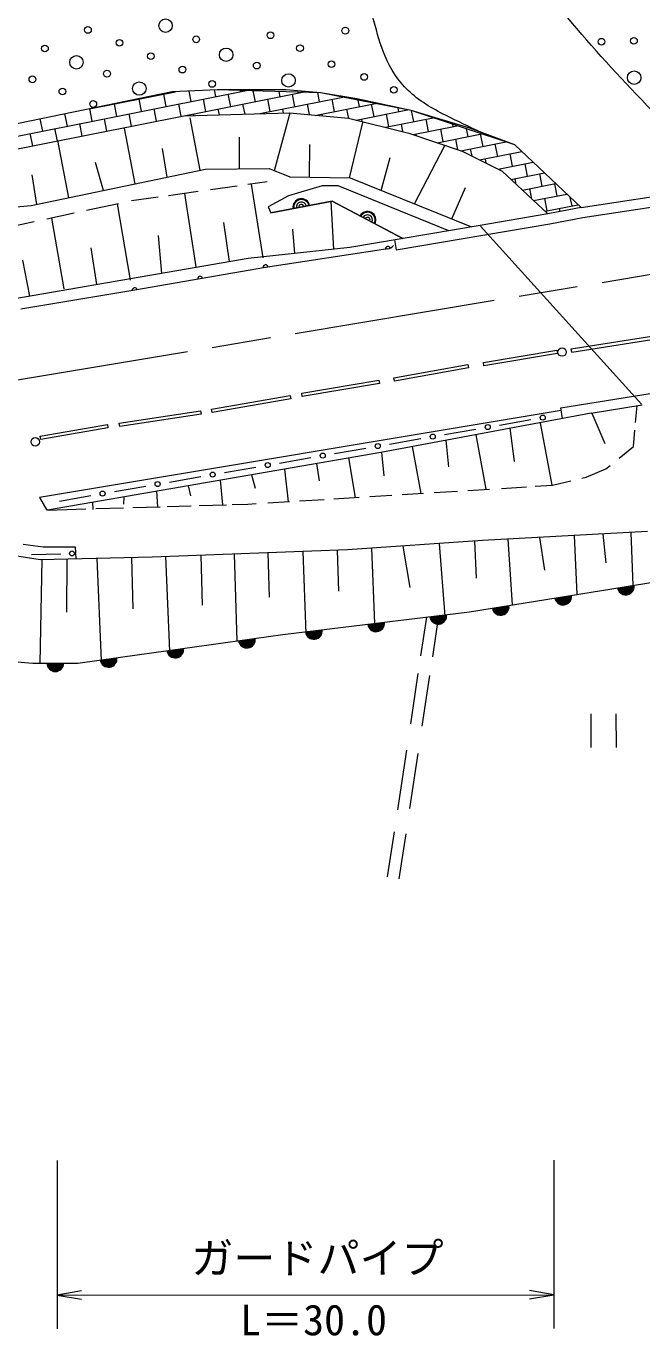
# Model space of a CAD drawing. Units: millimetres, scale not verified. Extents: x 40000 to 680000, y 20000 to 380000.
# Drawn here: x 397042 to 433646, y 237744 to 315613 of the extents above; entities that cross this region are included whole.
import ezdxf
from ezdxf.enums import TextEntityAlignment as Align

# ---------------------------------------------------------------- set-up
doc = ezdxf.new("R2010")
doc.units = ezdxf.units.MM
doc.header["$LTSCALE"] = 1000
doc.linetypes.add('CHAIN', pattern=[18.5, 12, -1.5, 3.5, -1.5])
for name, color, linetype, lineweight in [('M-BGD', 7, 'Continuous', 13), ('M-BMK', 2, 'CHAIN', 13), ('M-STR-STR1', 1, 'Continuous', 13), ('M-STR-STR3', 7, 'Continuous', 13)]:
    doc.layers.add(name, color=color, linetype=linetype, lineweight=lineweight)
doc.styles.add('ＭＳ ゴシック', font='')
doc.styles.get('ＭＳ ゴシック').set_extended_font_data('MS Gothic')

# ---------------------------------------------------------------- blocks, each defined once
blk = doc.blocks.new('open_arrow')
at = {"color": 0, "linetype": 'Continuous', "lineweight": -2}
blk.add_lwpolyline([(7.5, 1.25), (0, 0), (7.5, -1.25)], dxfattribs=at)

msp = doc.modelspace()

# ---------------------------------------------------------------- linework, layer by layer
at = {"layer": 'M-BGD'}
for p, q in [((321538, 294174), (410135, 311783)), ((405713, 311705), (367017, 303764)), ((405713, 311705), (367017, 303764)), ((400814, 310700), (405922, 311715)), ((405372, 310841), (405231, 311571)), ((408415, 311833), (405713, 311705)), ((408415, 311833), (405713, 311705)), ((406425, 310286), (413473, 311687)), ((406851, 311132), (406723, 311753)), ((408321, 311423), (408240, 311825)), ((412498, 311836), (408415, 311833)), ((414540, 311656), (408415, 311833)), ((409202, 310834), (409051, 311574)), ((409791, 311714), (409775, 311794)), ((410671, 311125), (410540, 311772)), ((412141, 311416), (412082, 311727)), ((414540, 311656), (412498, 311836)), ((413022, 310826), (412881, 311566)), ((414491, 311117), (414388, 311661)), ((416692, 311290), (414540, 311656)), ((419930, 310592), (414540, 311656)), ((400962, 309959), (400822, 310699)), ((401552, 310839), (401549, 310851)), ((402432, 310250), (402291, 310989)), ((403021, 311140), (403019, 311153)), ((403902, 310551), (403761, 311280)), ((404491, 311431), (404487, 311454)), ((406261, 310254), (406111, 310982)), ((407732, 310543), (407581, 311273)), ((410052, 310390), (409931, 310984)), ((410935, 310415), (415865, 311395)), ((411552, 310536), (411411, 311275)), ((413880, 310354), (413761, 310977)), ((414297, 310315), (417806, 311012)), ((415382, 310528), (415231, 311268)), ((419930, 310592), (416692, 311290)), ((416852, 310829), (416772, 311216)), ((417732, 310240), (417581, 310969)), ((419202, 310531), (419158, 310745)), ((321666, 293435), (406420, 310286)), ((321666, 293435), (406420, 310286)), ((398023, 309377), (397876, 310097)), ((399492, 309668), (399344, 310398)), ((400082, 310548), (400081, 310550)), ((401841, 309376), (401702, 310109)), ((403311, 309668), (403172, 310400)), ((404782, 309961), (404642, 310691)), ((406420, 310286), (412703, 310465)), ((406420, 310286), (412703, 310465)), ((407382, 307055), (406792, 310170)), ((407010, 310303), (406992, 310393)), ((408531, 310346), (408462, 310684)), ((411806, 307027), (412741, 310458)), ((412336, 310455), (412292, 310686)), ((412703, 310465), (416203, 310135)), ((412703, 310465), (416203, 310135)), ((414664, 310280), (414642, 310388)), ((416223, 310130), (416112, 310679)), ((416203, 310135), (419791, 309262)), ((416203, 310135), (419791, 309262)), ((416657, 310024), (419722, 310633)), ((417023, 309935), (416992, 310089)), ((418399, 309601), (421233, 310164)), ((418612, 309650), (418462, 310380)), ((423414, 309545), (419930, 310592)), ((426092, 308566), (419930, 310592)), ((420082, 309941), (419959, 310583)), ((420963, 309352), (420822, 310082)), ((397433, 308499), (397283, 309226)), ((398902, 308791), (398752, 309527)), ((400372, 309083), (400232, 309818)), ((403518, 306244), (402886, 309546)), ((416260, 306593), (417062, 309892)), ((419437, 309348), (419352, 309791)), ((419791, 309262), (422960, 308179)), ((419791, 309262), (422960, 308179)), ((420055, 309172), (422670, 309692)), ((420251, 309105), (420233, 309201)), ((421479, 308685), (424129, 309212)), ((421843, 308762), (421702, 309492)), ((422432, 309643), (422406, 309778)), ((423323, 309053), (423229, 309508)), ((426092, 308566), (423414, 309545)), ((424203, 308464), (424053, 309194)), ((399571, 305416), (398929, 308820)), ((409718, 307138), (409716, 309008)), ((413880, 306633), (413907, 308571)), ((420125, 305050), (421926, 308524)), ((422715, 308263), (422583, 308903)), ((422885, 308205), (425569, 308738)), ((425084, 307874), (424933, 308604)), ((430032, 304824), (426092, 308566)), ((430032, 304824), (426092, 308566)), ((405415, 306642), (405138, 308332)), ((418151, 305846), (418693, 307798)), ((422960, 308179), (425340, 306991)), ((422960, 308179), (425340, 306991)), ((423552, 307884), (423463, 308313)), ((424002, 307659), (426520, 308160)), ((424398, 307461), (424344, 307724)), ((425964, 307285), (425813, 308015)), ((397330, 304946), (407695, 307120)), ((401631, 305848), (401154, 307502)), ((407695, 307120), (411496, 307154)), ((411496, 307154), (412722, 306652)), ((425104, 307109), (427190, 307523)), ((425244, 307039), (425224, 307134)), ((425340, 306991), (428061, 304449)), ((425340, 306991), (428061, 304449)), ((425864, 306502), (427850, 306896)), ((426844, 306696), (426704, 307425)), ((427725, 306106), (427584, 306836)), ((430134, 304232), (448921, 307130)), ((397684, 305020), (397404, 306775)), ((409583, 306104), (408009, 305884)), ((411369, 306355), (410225, 306194)), ((410426, 306223), (411117, 301843)), ((414633, 306114), (412641, 305517)), ((412722, 306652), (416303, 306592)), ((415590, 306114), (414633, 306114)), ((422172, 303449), (415590, 306114)), ((416303, 306592), (423524, 303678)), ((426179, 306207), (426114, 306545)), ((426543, 305867), (428520, 306260)), ((428605, 305517), (428465, 306247)), ((404890, 305447), (403306, 305225)), ((407273, 305781), (405505, 305533)), ((406459, 305667), (407134, 301297)), ((412641, 305517), (411426, 304870)), ((422352, 304151), (423169, 306016)), ((427115, 305333), (426995, 305956)), ((427212, 305242), (429180, 305633)), ((428016, 304636), (427875, 305366)), ((429495, 304927), (429391, 305432)), ((392022, 304503), (397330, 304946)), ((399899, 304494), (398262, 304143)), ((402524, 305057), (400633, 304652)), ((402450, 305042), (403228, 300519)), ((411426, 304870), (411581, 304508)), ((411581, 304508), (415228, 305209)), ((415228, 305209), (411581, 304508)), ((415159, 305195), (415308, 302363)), ((415228, 305209), (419442, 302985)), ((419442, 302985), (415228, 305209)), ((427892, 304607), (429850, 304996)), ((428794, 304588), (428756, 304777)), ((397511, 303981), (396056, 303669)), ((398546, 304204), (399271, 299999)), ((409134, 301614), (408788, 303937)), ((424028, 303764), (416280, 302448)), ((419041, 302309), (428171, 303859)), ((428171, 303859), (430134, 304232)), ((405098, 300916), (404908, 303158)), ((413017, 302101), (412901, 303552)), ((401247, 300249), (400899, 302431)), ((416280, 302448), (410238, 301806)), ((418548, 302366), (411271, 301274)), ((418945, 302901), (419045, 302309)), ((410238, 301806), (391302, 298526)), ((397266, 299559), (396838, 301704)), ((411271, 301274), (403495, 299913)), ((403495, 299913), (396717, 298783)), ((429450, 296425), (437801, 297752)), ((429481, 296227), (437833, 297554)), ((424229, 295618), (428593, 296351)), ((428626, 296154), (424262, 295420)), ((428593, 296351), (428626, 296154)), ((429481, 296227), (429450, 296425)), ((418904, 294706), (423299, 295502)), ((423335, 295305), (418939, 294509)), ((423299, 295502), (423335, 295305)), ((424262, 295420), (424229, 295618)), ((428821, 292920), (446589, 295776)), ((413423, 293783), (418014, 294573)), ((418048, 294376), (413457, 293586)), ((418014, 294573), (418048, 294376)), ((418939, 294509), (418904, 294706)), ((408066, 292844), (412743, 293655)), ((412743, 293655), (412777, 293458)), ((413457, 293586), (413423, 293783)), ((408101, 292647), (408066, 292844)), ((412777, 293458), (408101, 292647)), ((428924, 292284), (428821, 292920)), ((430636, 292604), (433665, 293091)), ((433277, 292057), (433368, 293043)), ((428846, 292765), (397828, 287596)), ((402579, 292003), (407406, 292734)), ((407436, 292536), (402609, 291806)), ((407406, 292734), (407436, 292536)), ((430636, 292604), (418123, 290269)), ((425186, 291898), (427055, 292220)), ((427597, 292036), (428293, 288321)), ((430673, 292610), (431442, 290793)), ((397874, 291245), (401870, 291937)), ((397909, 291047), (397874, 291245)), ((401905, 291740), (397909, 291047)), ((401870, 291937), (401905, 291740)), ((402609, 291806), (402579, 292003)), ((421915, 291333), (423784, 291655)), ((423784, 291325), (424366, 288075)), ((425806, 291702), (426058, 289739)), ((433144, 290617), (433234, 291594)), ((415372, 290203), (417241, 290526)), ((418643, 290768), (420513, 291091)), ((419995, 290618), (420501, 287834)), ((421993, 290991), (422154, 289414)), ((432299, 289932), (433144, 290617)), ((418123, 290269), (398314, 286845)), ((412101, 289639), (413970, 289961)), ((416212, 289938), (416596, 287590)), ((418175, 290278), (418314, 288875)), ((408830, 289074), (410699, 289396)), ((410433, 288940), (410657, 288141)), ((412396, 289279), (412610, 287341)), ((414308, 289609), (414453, 288573)), ((430334, 288793), (431505, 289288)), ((431505, 289288), (431766, 289500)), ((402287, 287944), (404157, 288267)), ((405559, 288509), (407428, 288832)), ((406677, 288291), (406817, 287688)), ((408571, 288618), (408704, 287148)), ((425300, 288134), (426788, 288227)), ((427310, 288259), (428329, 288323)), ((428329, 288323), (429426, 288580)), ((430074, 288732), (430334, 288793)), ((397828, 287596), (398259, 286844)), ((399016, 287380), (400886, 287702)), ((402851, 287629), (402827, 287192)), ((404790, 287964), (404844, 287035)), ((411404, 287266), (412692, 287347)), ((413300, 287384), (414754, 287475)), ((415330, 287511), (416845, 287606)), ((417482, 287646), (418790, 287727)), ((419397, 287765), (420661, 287844)), ((421294, 287884), (422695, 287971)), ((423299, 288009), (424590, 288089)), ((398314, 286845), (400579, 286911)), ((400981, 287306), (401004, 286869)), ((401174, 286929), (402835, 286977)), ((403377, 286993), (405015, 287040)), ((405423, 287052), (406843, 287094)), ((407336, 287108), (408947, 287155)), ((409282, 287165), (410211, 287192)), ((410211, 287192), (410710, 287223)), ((397877, 283883), (389101, 285260)), ((424170, 285038), (416156, 284471)), ((423689, 285004), (423802, 282786)), ((433992, 285558), (424170, 285038)), ((425671, 285118), (425944, 281201)), ((427561, 285218), (427858, 283260)), ((429623, 285327), (429775, 281824)), ((431329, 285417), (431516, 283697)), ((433001, 285505), (433111, 282366)), ((396852, 284806), (398048, 284647)), ((397360, 284203), (399109, 284246)), ((398048, 284647), (399962, 284649)), ((399962, 284649), (399987, 283936)), ((416156, 284471), (404528, 284051)), ((409411, 284227), (409573, 279058)), ((411411, 284300), (411489, 281656)), ((413494, 284375), (413673, 279501)), ((415537, 284449), (415618, 282021)), ((417576, 284571), (417751, 280099)), ((419445, 284704), (419855, 282241)), ((421588, 284855), (421941, 280539)), ((397973, 283886), (397846, 277739)), ((404528, 284051), (397877, 283883)), ((399459, 283923), (399429, 280779)), ((401240, 283968), (401503, 277888)), ((403299, 284020), (403377, 280962)), ((405329, 284080), (405569, 278446)), ((407430, 284156), (407506, 281182)), ((423391, 280786), (434556, 282601)), ((412298, 279435), (423391, 280786)), ((420845, 280476), (420496, 278170)), ((421566, 280564), (421195, 278108)), ((403771, 278256), (412298, 279435)), ((394144, 278006), (397443, 277739)), ((400106, 277741), (403771, 278256)), ((397443, 277739), (400106, 277741)), ((420338, 277122), (419886, 274129)), ((421028, 277006), (420572, 273985)), ((430611, 274728), (430612, 272728)), ((432111, 274729), (432112, 272729)), ((419650, 272567), (419112, 269010)), ((420328, 272370), (419833, 269091)), ((418915, 267702), (418511, 265029)), ((419605, 267583), (419203, 264925))]:
    msp.add_line(p, q, dxfattribs=at)
for centre, radius in [((400713, 315389), 200), ((405329, 315646), 400), ((416016, 315347), 200), ((402591, 314625), 200), ((407145, 314831), 200), ((411564, 315072), 200), ((431247, 314691), 200), ((433176, 314744), 200), ((398156, 314290), 200), ((400029, 313467), 400), ((404453, 313828), 200), ((408933, 313915), 400), ((413323, 314310), 200), ((406331, 313030), 200), ((410749, 313270), 200), ((415193, 313359), 200), ((397410, 312454), 200), ((401845, 312789), 200), ((403768, 311906), 400), ((408099, 312181), 200), ((412639, 312388), 400), ((417139, 312595), 200), ((433193, 312550), 400), ((399194, 311733), 200), ((418899, 311832), 200), ((401030, 310987), 200), ((428905, 296236), 250), ((427756, 292341), 150), ((421214, 291212), 150), ((424485, 291777), 150), ((397580, 290897), 250), ((417942, 290647), 150), ((414671, 290082), 150), ((408129, 288953), 150), ((411400, 289518), 150), ((404858, 288388), 150), ((401586, 287823), 150), ((399765, 284262), 150)]:
    msp.add_circle(centre, radius, dxfattribs=at)
for centre, radius, start, end in [((413405, 304858), 500, 10.8777, 190.8777), ((413405, 304858), 450, 10.8777, 190.8777), ((413405, 304858), 300, 10.8777, 190.8777), ((413405, 304858), 150, 10.8777, 190.8777), ((417335, 304097), 500, 332.18169, 152.18169), ((417335, 304097), 450, 332.18169, 152.18169), ((417335, 304097), 300, 332.18169, 152.18169), ((417335, 304097), 150, 332.18169, 152.18169), ((418548, 302366), 150, 8.53369, 188.53369), ((418474, 302861), 500, 278.53369, 323.53369), ((411271, 301274), 150, 8.53369, 189.92706), ((407383, 300594), 150, 9.92706, 189.92706), ((403495, 299913), 150, 9.92706, 189.46466), ((432695, 282299), 500, 189.23522, 9.23522), ((432695, 282299), 500, 189.23522, 9.23522), ((432695, 282299), 450, 189.23522, 9.23522), ((432695, 282299), 400, 189.23522, 9.23522), ((432695, 282299), 350, 189.23522, 9.23522), ((432695, 282299), 300, 189.23522, 9.23522), ((432695, 282299), 250, 189.23522, 9.23522), ((432695, 282299), 200, 189.23522, 9.23522), ((432695, 282299), 150, 189.23522, 9.23522), ((432695, 282299), 100, 189.23522, 9.23522), ((432695, 282299), 50, 189.23522, 9.23522), ((425252, 281089), 500, 189.23522, 9.23522), ((425252, 281089), 500, 189.23522, 9.23522), ((425252, 281089), 450, 189.23522, 9.23522), ((425252, 281089), 400, 189.23522, 9.23522), ((425252, 281089), 350, 189.23522, 9.23522), ((425252, 281089), 300, 189.23522, 9.23522), ((425252, 281089), 250, 189.23522, 9.23522), ((425252, 281089), 200, 189.23522, 9.23522), ((425252, 281089), 150, 189.23522, 9.23522), ((428973, 281694), 500, 189.23522, 9.23522), ((428973, 281694), 500, 189.23522, 9.23522), ((428973, 281694), 450, 189.23522, 9.23522), ((428973, 281694), 400, 189.23522, 9.23522), ((428973, 281694), 350, 189.23522, 9.23522), ((428973, 281694), 300, 189.23522, 9.23522), ((428973, 281694), 250, 189.23522, 9.23522), ((428973, 281694), 200, 189.23522, 9.23522), ((428973, 281694), 150, 189.23522, 9.23522), ((428973, 281694), 100, 189.23522, 9.23522), ((428973, 281694), 50, 189.23522, 9.23522), ((421542, 280561), 500, 186.94486, 6.94486), ((421542, 280561), 500, 186.94486, 6.94486), ((421542, 280561), 450, 186.94486, 6.94486), ((421542, 280561), 400, 186.94486, 6.94486), ((421542, 280561), 350, 186.94486, 6.94486), ((421542, 280561), 300, 186.94486, 6.94486), ((421542, 280561), 250, 186.94486, 6.94486), ((421542, 280561), 200, 186.94486, 6.94486), ((421542, 280561), 150, 186.94486, 6.94486), ((421542, 280561), 100, 186.94486, 6.94486), ((421542, 280561), 50, 186.94486, 6.94486), ((425252, 281089), 100, 189.23522, 9.23522), ((425252, 281089), 50, 189.23522, 9.23522), ((414147, 279660), 500, 186.94486, 6.94486), ((414147, 279660), 500, 186.94486, 6.94486), ((414147, 279660), 450, 186.94486, 6.94486), ((414147, 279660), 400, 186.94486, 6.94486), ((414147, 279660), 350, 186.94486, 6.94486), ((414147, 279660), 300, 186.94486, 6.94486), ((414147, 279660), 250, 186.94486, 6.94486), ((414147, 279660), 200, 186.94486, 6.94486), ((414147, 279660), 150, 186.94486, 6.94486), ((414147, 279660), 100, 186.94486, 6.94486), ((414147, 279660), 50, 186.94486, 6.94486), ((417844, 280110), 500, 186.94486, 6.94486), ((417844, 280110), 500, 186.94486, 6.94486), ((417844, 280110), 450, 186.94486, 6.94486), ((417844, 280110), 400, 186.94486, 6.94486), ((417844, 280110), 350, 186.94486, 6.94486), ((417844, 280110), 300, 186.94486, 6.94486), ((417844, 280110), 250, 186.94486, 6.94486), ((417844, 280110), 200, 186.94486, 6.94486), ((417844, 280110), 150, 186.94486, 6.94486), ((417844, 280110), 100, 186.94486, 6.94486), ((417844, 280110), 50, 186.94486, 6.94486), ((410166, 279140), 500, 187.86849, 7.86849), ((410166, 279140), 500, 187.86849, 7.86849), ((410166, 279140), 450, 187.86849, 7.86849), ((410166, 279140), 400, 187.86849, 7.86849), ((410166, 279140), 350, 187.86849, 7.86849), ((410166, 279140), 300, 187.86849, 7.86849), ((410166, 279140), 250, 187.86849, 7.86849), ((410166, 279140), 200, 187.86849, 7.86849), ((410166, 279140), 150, 187.86849, 7.86849), ((410166, 279140), 100, 187.86849, 7.86849), ((410166, 279140), 50, 187.86849, 7.86849), ((401939, 277999), 500, 188.00701, 8.00701), ((401939, 277999), 500, 188.00701, 8.00701), ((401939, 277999), 450, 188.00701, 8.00701), ((401939, 277999), 400, 188.00701, 8.00701), ((401939, 277999), 350, 188.00701, 8.00701), ((401939, 277999), 300, 188.00701, 8.00701), ((401939, 277999), 250, 188.00701, 8.00701), ((401939, 277999), 200, 188.00701, 8.00701), ((401939, 277999), 150, 188.00701, 8.00701), ((401939, 277999), 100, 188.00701, 8.00701), ((401939, 277999), 50, 188.00701, 8.00701), ((405903, 278551), 500, 187.86849, 7.86849), ((405903, 278551), 500, 187.86849, 7.86849), ((405903, 278551), 450, 187.86849, 7.86849), ((405903, 278551), 400, 187.86849, 7.86849), ((405903, 278551), 350, 187.86849, 7.86849), ((405903, 278551), 300, 187.86849, 7.86849), ((405903, 278551), 250, 187.86849, 7.86849), ((405903, 278551), 200, 187.86849, 7.86849), ((405903, 278551), 150, 187.86849, 7.86849), ((405903, 278551), 100, 187.86849, 7.86849), ((405903, 278551), 50, 187.86849, 7.86849), ((398775, 277740), 500, 180.0374, 0.0374), ((398775, 277740), 500, 180.0374, 0.0374), ((398775, 277740), 450, 180.0374, 0.0374), ((398775, 277740), 400, 180.0374, 0.0374), ((398775, 277740), 350, 180.0374, 0.0374), ((398775, 277740), 300, 180.0374, 0.0374), ((398775, 277740), 250, 180.0374, 0.0374), ((398775, 277740), 200, 180.0374, 0.0374), ((398775, 277740), 150, 180.0374, 0.0374), ((398775, 277740), 100, 180.0374, 0.0374), ((398775, 277740), 50, 180.0374, 0.0374)]:
    msp.add_arc(centre, radius, start, end, dxfattribs=at)
for points, knots in [([(438708, 306158), (436887, 307943), (435066, 309729), (433307, 311576), (431707, 313256), (430158, 314987), (428687, 316781), (426414, 319553), (424328, 322473), (422242, 325393)], [0, 0, 0, 0, 1, 1, 1, 2, 2, 2, 3, 3, 3, 3]), ([(424117, 309287), (423401, 309619), (422685, 309950), (421976, 310314), (421178, 310723), (420389, 311174), (419751, 311795), (419166, 312363), (418707, 313073), (418384, 313823), (418091, 314500), (417909, 315210), (417719, 315929), (417498, 316762), (417266, 317609), (416781, 318309), (416350, 318931), (415718, 319437), (415024, 319751), (414256, 320099), (413411, 320212), (412566, 320296), (411754, 320377), (410942, 320432), (410147, 320333), (409362, 320236), (408594, 319989), (407845, 319708), (406926, 319362), (406035, 318966), (405115, 318652), (403998, 318272), (402838, 318014), (401682, 317753), (399796, 317326), (397919, 316891), (396025, 316539), (394109, 316184), (392176, 315915), (390251, 315599), (387564, 315159), (384893, 314630), (382214, 314150), (379295, 313628), (376366, 313166), (373436, 312701), (370935, 312304), (368435, 311906), (365946, 311447), (363510, 310999), (361086, 310492), (358650, 310038), (356854, 309704), (355053, 309398), (353266, 309020), (350842, 308507), (348446, 307861), (346049, 307221), (344015, 306677), (341981, 306137), (339964, 305539), (337725, 304875), (335507, 304139), (333293, 303389), (331296, 302712), (329302, 302023), (327364, 301200), (325887, 300572), (324442, 299867), (322995, 299168), (321831, 298606), (320666, 298048), (319485, 297527), (318429, 297061), (317360, 296626), (316286, 296198), (315387, 295840), (314483, 295488), (313556, 295221), (312471, 294909), (311353, 294715), (310240, 294516), (309460, 294377), (308682, 294236), (307899, 294125), (306956, 293991), (306005, 293901), (305051, 293889), (304021, 293876), (302987, 293955), (301968, 293965), (300922, 293975), (299892, 293914), (298808, 293768), (298161, 293680), (297495, 293563), (297013, 293181), (296671, 292910), (296421, 292505), (296234, 292088), (296051, 291683), (295928, 291266), (295844, 290839), (295797, 290595), (295762, 290346), (295728, 290098)], [0, 0, 0, 0, 1, 1, 1, 2, 2, 2, 3, 3, 3, 4, 4, 4, 5, 5, 5, 6, 6, 6, 7, 7, 7, 8, 8, 8, 9, 9, 9, 10, 10, 10, 11, 11, 11, 12, 12, 12, 13, 13, 13, 14, 14, 14, 15, 15, 15, 16, 16, 16, 17, 17, 17, 18, 18, 18, 19, 19, 19, 20, 20, 20, 21, 21, 21, 22, 22, 22, 23, 23, 23, 24, 24, 24, 25, 25, 25, 26, 26, 26, 27, 27, 27, 28, 28, 28, 29, 29, 29, 30, 30, 30, 31, 31, 31, 32, 32, 32, 33, 33, 33, 34, 34, 34, 35, 35, 35, 35])]:
    msp.add_open_spline(points, degree=3, knots=knots, dxfattribs=at)
at = {"layer": 'M-BMK'}
msp.add_line((358295, 288214), (435524, 301088), dxfattribs=at)
at = {"layer": 'M-STR-STR1'}
for p, q in [((430032, 304824), (448846, 307725)), ((430032, 304824), (428065, 304450)), ((428065, 304450), (424028, 303764)), ((424057, 303731), (433626, 293134))]:
    msp.add_line(p, q, dxfattribs=at)
at = {"layer": 'M-STR-STR3'}
for p, q in [((398876, 248168), (398883, 238168)), ((428411, 248187), (428418, 238187)), ((398881, 240168), (428417, 240187))]:
    msp.add_line(p, q, dxfattribs=at)

# ---------------------------------------------------------------- block references
at = {"layer": 'M-STR-STR3', "xscale": 193, "yscale": 193}
msp.add_blockref('open_arrow', (398881, 240168), dxfattribs=at)
at = {"layer": 'M-STR-STR3', "xscale": 193, "yscale": 193, "rotation": 180}
msp.add_blockref('open_arrow', (428417, 240187), dxfattribs=at)

# ---------------------------------------------------------------- texts
at = {"layer": 'M-STR-STR3', "style": 'ＭＳ ゴシック'}
for s, p in [('ガードパイプ', (406859, 243273)), ('L＝30.0', (409760, 239604))]:
    msp.add_text(s, height=1833, rotation=0.037, dxfattribs=at).set_placement(p, align=Align.TOP_LEFT)

doc.saveas('drawing.dxf')
